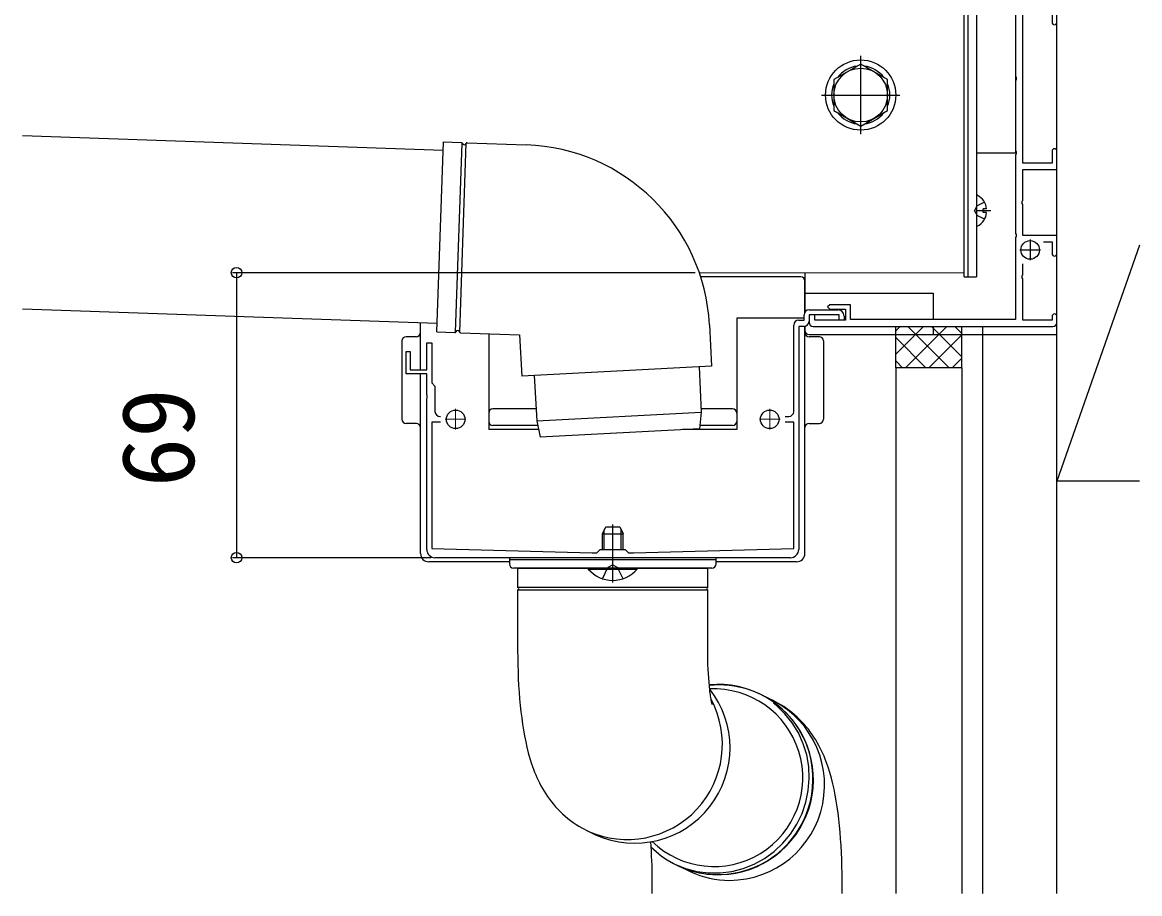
# Model space of a CAD drawing. Units: millimetres, scale not verified. Extents: x -1050 to 1050, y -1566 to 1557.
# Drawn here: x 474.7 to 745, y 593.5 to 804.4 of the extents above; entities that cross this region are included whole.
import ezdxf
from ezdxf.enums import TextEntityAlignment as Align

# ---------------------------------------------------------------- set-up
doc = ezdxf.new("R2010")
doc.units = ezdxf.units.MM
doc.header["$LTSCALE"] = 8
for name, color, linetype in [('0-3_YKK_11', 7, 'Continuous'), ('0-5_YKK_13', 4, 'Continuous'), ('0-6_YKK_D', 6, 'Continuous'), ('0-8_YSS_K', 3, 'Continuous')]:
    doc.layers.add(name, color=color, linetype=linetype)
doc.layers.add('0-4_YKK_12', color=2, linetype='Continuous', lineweight=18)
doc.styles.add('ＭＳ ゴシック', font='')
doc.styles.get('ＭＳ ゴシック').set_extended_font_data('MS Gothic')

msp = doc.modelspace()

# ---------------------------------------------------------------- linework, layer by layer
at = {"layer": '0-3_YKK_11'}
for p, q in [((718.5, 751.801), (718.5, 746.801)), ((716, 749.301), (721, 749.301)), ((665, 734.801), (672, 734.801)), ((725, 731.801), (725, 733.201)), ((661.3, 710.201), (661.3, 731.101)), ((666, 730.801), (724, 730.801)), ((575.7, 709.001), (575.8, 709.001)), ((659.2, 709.001), (660.1, 709.001)), ((660.5, 674.801), (574.5, 674.801))]:
    msp.add_line(p, q, dxfattribs=at)
for points in [[(715, 860.343), (715, 791.26), (715.12, 791.076), (715.12, 790.527), (715, 790.343), (715, 773.26), (715.12, 773.076), (715.12, 772.527), (715, 772.343), (715, 753.26), (715.12, 753.076), (715.12, 752.527), (715, 752.343), (715, 732.501), (675, 732.501), (675, 736.001), (670, 736.001), (669.5, 735.501), (670, 735.001), (673.8, 735.001), (673.8, 732.301), (666.4, 732.301), (666.4, 733.601), (665, 733.601), (665, 731.801)], [(723.8, 773.201), (723.8, 770.301), (716.7, 770.301), (716.7, 807.301), (723.8, 807.301), (723.8, 804.401)], [(725, 748.401), (725, 752.801), (716.7, 752.801), (716.7, 760.343), (716.58, 760.527), (716.58, 761.076), (716.7, 761.26), (716.7, 768.801), (725, 768.801), (725, 773.201)], [(721.773, 751.301), (723.8, 751.301), (723.8, 748.401)], [(723.8, 733.201), (723.8, 732.301), (716.7, 732.301), (716.7, 742.343), (716.58, 742.527), (716.58, 743.076), (716.7, 743.26), (716.7, 745.944)], [(662.5, 732.301), (663.8, 732.301), (663.8, 733.601)], [(673.5, 733.301), (673.5, 732.301), (672.3, 732.301), (672.3, 733.601), (665, 733.601), (665, 732.001)], [(663.8, 730.801), (662.5, 730.801), (662.5, 676.801)], [(572.5, 676.801), (572.5, 713.343), (572.62, 713.527), (572.62, 714.076), (572.5, 714.26), (572.5, 719.301), (567.5, 719.301), (567.5, 724.701), (568.5, 724.701), (568.5, 720.301), (572.5, 720.301), (572.5, 726.801), (573.7, 726.801), (573.7, 717.101), (574.5, 716.301), (574.5, 710.201)], [(575.8, 707.601), (573.7, 707.601), (573.7, 677.001), (612.5, 676.001), (613.7, 676.001), (614.5, 676.801), (620.5, 676.801), (621.3, 676.001), (622.5, 676.001), (661.3, 677.001), (661.3, 707.601), (659.2, 707.601)]]:
    msp.add_lwpolyline(points, dxfattribs=at)
for centre, radius, start, end in [((724.4, 804.401), 0.6, 180.00001, 269.99999), ((724.4, 804.401), 0.6, 270.00001, 359.99999), ((724.4, 773.201), 0.6, 90.00001, 179.99999), ((724.4, 773.201), 0.6, 0.00001, 89.99999), ((724.4, 748.401), 0.6, 180.00001, 269.99999), ((724.4, 748.401), 0.6, 270.00001, 359.99999), ((665, 733.601), 1.2, 90, 180), ((672, 733.301), 1.5, 0, 90), ((724.4, 733.201), 0.6, 90.00001, 179.99999), ((724.4, 733.201), 0.6, 0.00001, 89.99999), ((662.5, 731.101), 1.2, 90, 180), ((663.8, 732.001), 1.2, 270, 360), ((666, 731.801), 1, 180.00001, 269.99999), ((724, 731.801), 1, 270.00001, 359.99999), ((575.7, 710.201), 1.2, 180, 270), ((660.1, 710.201), 1.2, 270, 0), ((574.5, 676.801), 2, 180, 270), ((660.5, 676.801), 2, 270, 0)]:
    msp.add_arc(centre, radius, start, end, dxfattribs=at)
at = {"layer": '0-4_YKK_12'}
for p, q in [((577, 708.301), (582, 708.301)), ((579.5, 710.801), (579.5, 705.801)), ((653, 708.301), (658, 708.301)), ((655.5, 710.801), (655.5, 705.801))]:
    msp.add_line(p, q, dxfattribs=at)
msp.add_lwpolyline([(638.445, 743.801), (702.5, 743.801), (702.5, 908.801)], dxfattribs=at)
at = {"layer": '0-5_YKK_13'}
for p, q in [((703.5, 742.801), (703.5, 915.801)), ((703.5, 742.801), (703.5, 914.801)), ((705.5, 914.801), (705.5, 742.801)), ((677.5, 777.301), (677.5, 796.301)), ((668, 786.801), (687, 786.801)), ((474.659, 776.997), (576.518, 773.44)), ((574.983, 729.466), (576.588, 775.438)), ((576.588, 775.438), (580.915, 775.287)), ((579.483, 729.405), (581.082, 775.185)), ((580.483, 729.37), (582.082, 775.15)), ((582.256, 775.24), (596.576, 774.74)), ((705.5, 772.801), (715, 772.801)), ((705.5, 762.397), (705.5, 755.206)), ((705.042, 758.801), (705.651, 759.946)), ((707.466, 760.851), (705.651, 759.946)), ((705.042, 758.801), (705.651, 757.656)), ((709, 758.801), (705.5, 758.801)), ((707.466, 756.751), (705.651, 757.656)), ((707.978, 759.226), (707.1, 759.226)), ((664, 743.801), (664, 734.265)), ((663, 742.801), (638.778, 742.801)), ((664, 734.265), (664, 741.801)), ((702.5, 742.801), (703.5, 742.801)), ((703.5, 742.801), (705.5, 742.801)), ((575.053, 731.465), (474.659, 734.971)), ((647.5, 732.801), (647.5, 705.801)), ((663.8, 732.801), (647.5, 732.801)), ((571, 729.301), (571, 731.607)), ((571, 720.301), (571, 731.607)), ((640.908, 731.176), (641.431, 721.19)), ((664, 729.301), (664, 730.818)), ((664, 675.801), (664, 730.818)), ((664, 730.818), (664, 729.801)), ((695, 730.801), (695, 728.801)), ((566.5, 727.301), (566.5, 708.301)), ((570, 728.301), (567.5, 728.301)), ((574.983, 729.466), (579.309, 729.315)), ((580.65, 729.268), (594.971, 728.768)), ((587.5, 729.029), (587.5, 705.801)), ((594.971, 728.768), (595.494, 718.782)), ((667.5, 728.301), (665, 728.301)), ((668.5, 727.301), (668.5, 708.301)), ((571, 675.801), (571, 719.301)), ((638.435, 721.033), (638.911, 710.042)), ((598.49, 718.939), (599.165, 707.959)), ((587.5, 709.801), (587.5, 707.801)), ((598.991, 710.801), (588.5, 710.801)), ((599.165, 707.959), (638.911, 710.042)), ((638.911, 710.042), (638.521, 706.016)), ((646.5, 710.801), (638.878, 710.801)), ((647.5, 709.801), (647.5, 707.801)), ((570, 707.301), (567.5, 707.301)), ((571, 675.801), (571, 706.301)), ((599.606, 705.801), (587.5, 705.801)), ((599.402, 706.801), (588.5, 706.801)), ((599.165, 707.959), (599.974, 703.996)), ((638.521, 706.016), (599.974, 703.996)), ((647.5, 705.801), (634.42, 705.801)), ((646.5, 706.801), (638.597, 706.801)), ((664, 675.801), (664, 706.301)), ((665, 707.301), (667.5, 707.301)), ((615, 680.601), (615.8, 682.301)), ((615.433, 676.801), (615.433, 681.522)), ((615.8, 682.301), (619.2, 682.301)), ((617.5, 668.801), (617.5, 682.801)), ((619.2, 682.301), (620, 680.601)), ((619.567, 676.801), (619.567, 681.522)), ((615, 676.801), (615, 680.601)), ((615, 680.601), (620, 680.601)), ((620, 676.801), (620, 680.601)), ((592.5, 673.801), (573, 673.801)), ((592.5, 673.801), (573, 673.801)), ((592.5, 674.801), (592.5, 673.301)), ((642.5, 674.801), (592.5, 674.801)), ((642.5, 674.301), (592.5, 674.301)), ((642.5, 673.301), (642.5, 674.801)), ((662, 673.801), (642.5, 673.801)), ((662, 673.801), (642.5, 673.801)), ((617.5, 672.301), (593.5, 672.301)), ((594.5, 672.301), (594.5, 667.551)), ((594.5, 672.301), (640.105, 672.301)), ((623.4, 672.301), (611.6, 672.301)), ((611.6, 672.054), (611.6, 672.301)), ((611.6, 672.054), (623.4, 672.054)), ((615, 669.719), (616.355, 672.436)), ((617.5, 673.045), (616.355, 672.436)), ((617.5, 673.045), (618.645, 672.436)), ((641.5, 672.301), (617.5, 672.301)), ((620, 669.719), (618.645, 672.436)), ((623.4, 672.054), (623.4, 672.301)), ((640.105, 672.301), (640.5, 672.301)), ((640.5, 667.551), (640.5, 672.301)), ((640.5, 667.551), (594.5, 667.551)), ((594.5, 667.051), (594.5, 652.301)), ((594.5, 667.051), (640.105, 667.051)), ((640.105, 667.051), (640.5, 667.051)), ((640.5, 652.301), (640.5, 667.051)), ((611.527, 608.605), (613.366, 607.733)), ((633.564, 600.103), (636.277, 598.817)), ((627.003, 596.689), (627.003, 593.472)), ((673.003, 593.472), (673.003, 596.689))]:
    msp.add_line(p, q, dxfattribs=at)
for points in [[(665, 728.801), (725, 728.801), (725, 936.801)], [(702.5, 742.801), (702.5, 915.801), (703.5, 915.801)], [(705.5, 892.801), (715, 892.801), (715, 772.801)], [(707.978, 758.376), (707.1, 758.376), (707.1, 759.226)], [(664, 738.801), (695, 738.801), (695, 732.501)], [(641.431, 721.19), (618.463, 719.986), (595.494, 718.782)], [(594.5, 652.301), (594.51, 650.599), (594.539, 648.901), (594.588, 647.213), (594.657, 645.538), (594.745, 643.882), (594.853, 642.248), (594.98, 640.64), (595.126, 639.061), (595.293, 637.513), (595.479, 635.998), (595.686, 634.516), (595.914, 633.066), (596.166, 631.649), (596.442, 630.26), (596.746, 628.896), (597.082, 627.552), (597.455, 626.222), (597.872, 624.9), (598.099, 624.24), (598.339, 623.58), (598.594, 622.92), (598.866, 622.259), (599.155, 621.597), (599.461, 620.935), (599.787, 620.273), (600.134, 619.612), (600.501, 618.952), (600.89, 618.296), (601.3, 617.644), (601.734, 616.998), (602.19, 616.359), (602.668, 615.729), (603.169, 615.109), (603.692, 614.501), (604.238, 613.907), (604.805, 613.327), (605.393, 612.764), (606.002, 612.219), (606.631, 611.691)], [(641.553, 639.313), (641.558, 639.297), (641.556, 639.306), (641.549, 639.336), (641.536, 639.382), (641.506, 639.507), (641.471, 639.66), (641.433, 639.845), (641.389, 640.067), (641.341, 640.324), (641.291, 640.612), (641.24, 640.926), (641.188, 641.265), (641.136, 641.628), (641.084, 642.012), (641.033, 642.416), (640.983, 642.839), (640.889, 643.735), (640.802, 644.688), (640.724, 645.689), (640.657, 646.732), (640.601, 647.807), (640.557, 648.908), (640.525, 650.029), (640.502, 652.302)], [(632.569, 600.581), (635.111, 599.554), (637.849, 598.838), (640.659, 598.477), (643.498, 598.477), (646.32, 598.838), (649.081, 599.554), (651.738, 600.613), (654.248, 601.999), (656.572, 603.69), (658.673, 605.66), (660.518, 607.877), (662.079, 610.306), (663.329, 612.91), (664.251, 615.646), (664.828, 618.473), (665.053, 621.345), (664.921, 624.216), (664.435, 627.043), (663.602, 629.779), (662.435, 632.383), (660.953, 634.812), (659.18, 637.029), (657.142, 638.999), (656.397, 639.605)], [(660.871, 637.299), (660.224, 637.808), (659.559, 638.297), (658.875, 638.763), (658.172, 639.202), (657.45, 639.613), (655.976, 640.386)], [(673.003, 596.689), (672.993, 598.391), (672.964, 600.089), (672.914, 601.778), (672.845, 603.452), (672.757, 605.108), (672.65, 606.742), (672.523, 608.35), (672.376, 609.929), (672.21, 611.477), (672.024, 612.993), (671.817, 614.475), (671.588, 615.924), (671.337, 617.342), (671.061, 618.73), (670.756, 620.094), (670.42, 621.438), (670.047, 622.768), (669.631, 624.09), (669.404, 624.75), (669.164, 625.41), (668.908, 626.071), (668.637, 626.732), (668.348, 627.393), (668.041, 628.055), (667.715, 628.718), (667.369, 629.379), (667.002, 630.038), (666.613, 630.694), (666.202, 631.346), (665.769, 631.993), (665.313, 632.632), (664.835, 633.262), (664.333, 633.881), (663.81, 634.489), (663.265, 635.084), (662.698, 635.663), (662.109, 636.226), (661.5, 636.772), (660.871, 637.299)], [(606.631, 611.691), (607.279, 611.183), (607.944, 610.694), (608.628, 610.228), (609.331, 609.789), (610.052, 609.378), (611.527, 608.605)], [(626.653, 606.02), (626.714, 604.875), (626.776, 603.73), (626.836, 602.583), (626.891, 601.429), (626.939, 600.264), (626.975, 599.084), (626.993, 597.891), (627, 596.687)]]:
    msp.add_lwpolyline(points, dxfattribs=at)
msp.add_lwpolyline([(677.5, 794.307), (671, 790.554), (671, 783.049), (677.5, 779.296), (684, 783.049), (684, 790.554)], close=True, dxfattribs=at)
for centre, radius in [((677.5, 786.801), 8.5), ((677.5, 786.801), 6.5), ((718.5, 749.301), 2.25), ((579.5, 708.301), 2.25), ((579.5, 708.301), 2.25), ((655.5, 708.301), 2.25), ((655.5, 708.301), 2.25)]:
    msp.add_circle(centre, radius, dxfattribs=at)
for centre, radius, start, end in [((677.5, 786.801), 7.05, 97.21814, 142.78186), ((677.5, 786.801), 7.05, 37.21814, 82.78186), ((677.5, 786.801), 7.05, 157.21814, 202.78186), ((677.5, 786.801), 7.05, 337.21814, 22.78186), ((677.5, 786.801), 7.05, 217.21814, 262.78186), ((677.5, 786.801), 7.05, 277.21814, 322.78186), ((580.908, 775.087), 0.2, 14.60155, 88), ((581.585, 775.264), 0.5, 194.60155, 341.39845), ((582.249, 775.041), 0.2, 88, 161.39845), ((594.971, 728.768), 46, 3, 88), ((705.654, 762.397), 0.154, 62.71904, 180), ((703.8, 758.801), 4.2, 5.80773, 62.71904), ((703.8, 758.801), 4.2, 297.28096, 354.19227), ((705.654, 755.206), 0.154, 180, 297.28096), ((663, 741.801), 1, 0, 90), ((567.5, 727.301), 1, 90, 180), ((570, 729.301), 1, 270, 0), ((579.316, 729.515), 0.2, 268, 341.39845), ((579.98, 729.292), 0.5, 14.60155, 161.39845), ((580.657, 729.468), 0.2, 194.60155, 268), ((665, 729.801), 1, 180, 270), ((665, 729.301), 1, 180, 270), ((667.5, 727.301), 1, 0, 90), ((567.5, 708.301), 1, 180, 270), ((588.5, 709.801), 1, 90, 180), ((646.5, 709.801), 1, 0, 90), ((667.5, 708.301), 1, 270, 0), ((570, 706.301), 1, 0, 90), ((588.5, 707.801), 1, 180, 270), ((646.5, 707.801), 1, 270, 0), ((665, 706.301), 1, 90, 180), ((573, 675.801), 2, 180, 270), ((573, 675.801), 2, 180, 270), ((593.5, 673.301), 1, 180, 270), ((641.5, 673.301), 1, 270, 0), ((662, 675.801), 2, 270, 0), ((662, 675.801), 2, 270, 0), ((617.5, 677.001), 7.7, 219.98312, 320.01688), ((594.5, 667.301), 0.25, 270, 90), ((640.5, 667.301), 0.25, 90, 270), ((643.036, 621.097), 23.032, 245.71754, 95.41883), ((643.348, 621.405), 22.583, 358.79644, 96.28276), ((622.831, 628.76), 23.058, 245.76559, 38.14355), ((641.994, 621.545), 21.503, 225.95441, 92.74847), ((645.697, 619.746), 23.058, 270.1488, 67.3002), ((620.99, 629.63), 23.056, 245.65799, 28.22398), ((642.963, 621.057), 22.964, 224.97023, 359.68511), ((645.744, 618.809), 22.12, 244.66039, 270.03274)]:
    msp.add_arc(centre, radius, start, end, dxfattribs=at)
at = {"layer": '0-6_YKK_D'}
for p, q in [((637.445, 743.801), (525.5, 743.801)), ((526.5, 743.801), (526.5, 674.801)), ((573.5, 674.801), (525.5, 674.801))]:
    msp.add_line(p, q, dxfattribs=at)
for centre in [(526.5, 743.801), (526.5, 674.801)]:
    msp.add_circle(centre, 1.275, dxfattribs=at)
at = {"layer": '0-8_YSS_K'}
for p, q in [((725, 593.472), (725, 1013.301)), ((745, 750.444), (725, 693.301)), ((686, 729.753), (687.048, 730.801)), ((686, 724.096), (692.705, 730.801)), ((688.362, 720.801), (698.362, 730.801)), ((698.94, 720.801), (688.94, 730.801)), ((702, 723.398), (694.597, 730.801)), ((702, 729.055), (700.254, 730.801)), ((702, 720.801), (702, 730.801)), ((707, 730.801), (707, 593.472)), ((693.283, 720.801), (686, 728.084)), ((694.019, 720.801), (702, 728.783)), ((687.626, 720.801), (686, 722.428)), ((699.676, 720.801), (702, 723.126)), ((686, 720.801), (686, 593.472)), ((702, 720.801), (702, 593.472))]:
    msp.add_line(p, q, dxfattribs=at)
for points in [[(745, 693.301), (725, 693.301), (725, 993.301)], [(702, 720.801), (686, 720.801), (686, 730.801)]]:
    msp.add_lwpolyline(points, dxfattribs=at)

# ---------------------------------------------------------------- texts
at = {"layer": '0-6_YKK_D', "style": 'ＭＳ ゴシック'}
msp.add_text('69', height=17.6, rotation=90, dxfattribs=at).set_placement((521.5, 691.847), align=Align.BOTTOM_LEFT)

doc.saveas('drawing.dxf')
